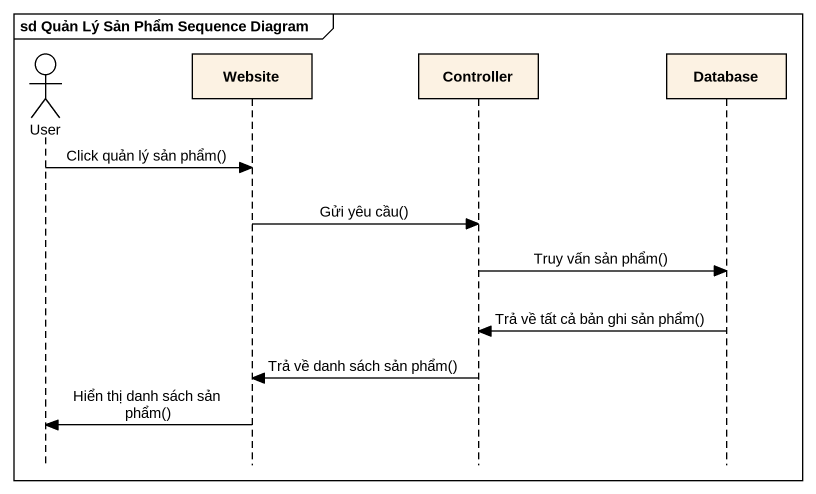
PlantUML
@startuml
mainframe sd Quản Lý Sản Phẩm Sequence Diagram
hide footbox
actor User
participant Website
participant Controller
participant "Database" as Database_

User -> Website : Click quản lý sản phẩm()
Website -> Controller : Gửi yêu cầu()
Controller -> Database_ : Truy vấn sản phẩm()
Database_ -> Controller : Trả về tất cả bản ghi sản phẩm()
Controller -> Website : Trả về danh sách sản phẩm()
Website -> User : Hiển thị danh sách sản phẩm()
@enduml
